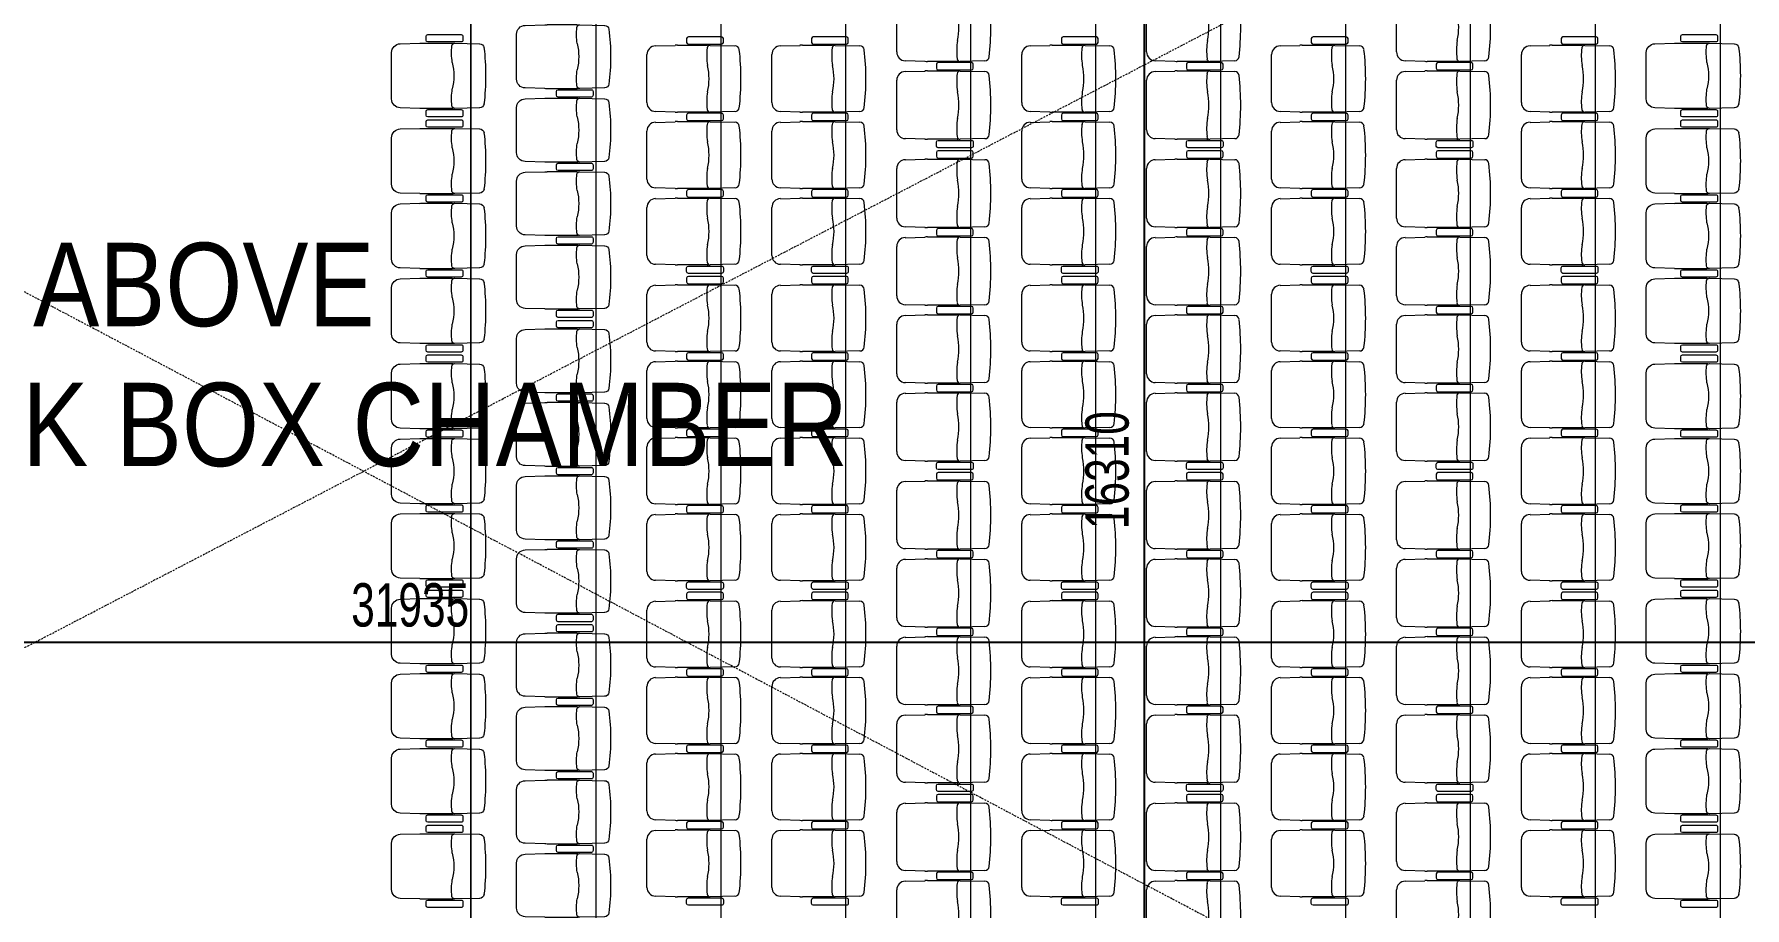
# Model space of a CAD drawing. Header units: millimetres. Extents: x 12827 to 178996, y -27589 to 73652.
# Drawn here: x 55089 to 66727, y 16754 to 22699 of the extents above; entities that cross this region are included whole.
import ezdxf

# ---------------------------------------------------------------- set-up
doc = ezdxf.new("R2010")
doc.units = ezdxf.units.MM
doc.linetypes.add('Dash dot', pattern=[21, 10, -5, 1, -5])
for name, color, linetype, lineweight in [('A-ANNO-DIMS', 211, 'Continuous', 5), ('A-DETL', 90, 'Continuous', 9), ('G-ANNO-TEXT', 231, 'Continuous', 5), ('P001', 131, 'Continuous', 9), ('P003', 231, 'Continuous', 9), ('P007', 191, 'Continuous', 9), ('P012', 201, 'Continuous', 9), ('P014', 61, 'Continuous', 9), ('P907', 195, 'Continuous', 9), ('SEATING OPTION A PLAN_20181105_dwg _2_', 8, 'Continuous', 9)]:
    doc.layers.add(name, color=color, linetype=linetype, lineweight=lineweight)
doc.styles.add('Arial_2', font='arial.ttf', dxfattribs={"width": 0.7, "height": 295.05988})
doc.styles.add('Swis721 BT_2', font='swiss.ttf', dxfattribs={"width": 0.85, "height": 567.642527})
doc.dimstyles.new('Linear_-_1_5mm_Arial', dxfattribs={"dimscale": 304.8, "dimtxt": 300, "dimasz": 0.656168, "dimexe": 0.656168, "dimexo": 0.0625, "dimgap": 0.328084, "dimtad": 1, "dimdec": 0, "dimzin": 0, "dimdsep": 46, "dimtxsty": 'Arial_2', "dimblk1": 'OBLIQUE', "dimblk2": 'OBLIQUE', "dimsah": 1, "dimcen": 0.09, "dimadec": 0, "dimazin": 0, "dimtfac": 1, "dimtdec": 4, "dimtix": 1, "dimtmove": 0, "dimatfit": 3, "dimfxl": 0.656168, "dimfxlon": 1, "dimtvp": 1, "dimtolj": 1, "dimtzin": 0, "dimarcsym": 2})

# ---------------------------------------------------------------- blocks, each defined once
blk = doc.blocks.new('SEATING OPTION A PLAN_20181105_dwg_Hr_ch_CS-01_500-19088042-Copy of 1_F')
at = {"layer": 'P001', "color": 253}
for p, q in [((-539, 153), (-539, -153)), ((-347, 217), (-481, 213)), ((-129, 218), (-331, 218)), ((60, 213), (-108, 217)), ((-481, -213), (-347, -217)), ((-331, -218), (-129, -218)), ((-108, -217), (60, -213))]:
    blk.add_line(p, q, dxfattribs=at)
for centre, radius, start, end in [((-479, 153), 60, 91.7184, 180), ((-331, -332), 550, 90, 91.7184), ((278, 154), 409, 173.5969, 188.9692), ((-129, 178), 40, 71.95, 90), ((-109, 197), 20, 88.7726, 173.5969), ((60, 183), 30, 7.0549, 88.7726), ((-1423, 0), 1524, 352.9451, 7.0549), ((-526, 0), 410, 347.3196, 12.6804), ((278, -154), 409, 171.0308, 186.4031), ((-479, -153), 60, 180, 268.2816), ((-331, 333), 550, 268.2816, 270), ((-109, -197), 20, 186.4031, 271.2274), ((-129, -177), 40, 270, 288.05), ((60, -183), 30, 271.2274, 352.9451)]:
    blk.add_arc(centre, radius, start, end, dxfattribs=at)
blk = doc.blocks.new('SEATING OPTION A PLAN_20181105_dwg_Hr_ch_CS-01_hiji-19088041-Copy of 1_F')
at = {"layer": 'P003', "color": 253}
for p, q in [((-268, 13), (-268, -13)), ((-30, 25), (-256, 25)), ((-18, -13), (-18, 13)), ((-256, -25), (-30, -25))]:
    blk.add_line(p, q, dxfattribs=at)
for centre, start, end in [((-256, 13), 90, 180), ((-30, 13), 360, 90), ((-256, -13), 180, 270), ((-30, -13), 270, 0)]:
    blk.add_arc(centre, 12, start, end, dxfattribs=at)
blk = doc.blocks.new('SEATING OPTION A PLAN_20181105_dwg_B$3A57D8191-19088043-Copy of 1_F')
at = {"layer": 'P001', "color": 253}
for p, q in [((-503, 158), (-503, -158)), ((-311, 222), (-445, 218)), ((-93, 223), (-295, 223)), ((96, 218), (-72, 222)), ((-445, -218), (-311, -222)), ((-295, -222), (-93, -222)), ((-72, -222), (96, -218))]:
    blk.add_line(p, q, dxfattribs=at)
for centre, radius, start, end in [((-443, 158), 60, 91.7184, 180), ((-295, -327), 550, 90, 91.7184), ((352, 157), 447, 173.8758, 188.5782), ((-93, 183), 40, 71.95, 90), ((-73, 202), 20, 88.7726, 173.5969), ((96, 188), 30, 7.0549, 88.7726), ((-1469, 0), 1606, 353.1282, 6.8718), ((-490, 0), 410, 347.3196, 12.6804), ((352, -157), 447, 171.4218, 186.1242), ((-443, -158), 60, 180, 268.2816), ((-295, 328), 550, 268.2816, 270), ((-73, -202), 20, 186.4031, 271.2274), ((-93, -182), 40, 270, 288.05), ((96, -188), 30, 271.2274, 352.9451)]:
    blk.add_arc(centre, radius, start, end, dxfattribs=at)
blk = doc.blocks.new('SEATING OPTION A PLAN_20181105_dwg_Hr_ch_CS-01_hiji-19088044-Copy of 1_F')
at = {"layer": 'P003', "color": 253}
for p, q in [((-268, 13), (-268, -13)), ((-30, 25), (-256, 25)), ((-18, -13), (-18, 13)), ((-256, -25), (-30, -25))]:
    blk.add_line(p, q, dxfattribs=at)
for centre, start, end in [((-256, 13), 90, 180), ((-30, 13), 360, 90), ((-256, -13), 180, 270), ((-30, -13), 270, 0)]:
    blk.add_arc(centre, 12, start, end, dxfattribs=at)
blk = doc.blocks.new('SEATING OPTION A PLAN_20181105_dwg_B$AE7F12672-19088045-Copy of 1_F')
at = {"layer": 'P014', "color": 253}
for p, q in [((155166, 171874), (155334, 171878)), ((155355, 171878), (155557, 171878)), ((155573, 171878), (155707, 171874)), ((155765, 171814), (155765, 171487)), ((155334, 171424), (155166, 171427)), ((155557, 171423), (155355, 171423)), ((155707, 171428), (155573, 171424))]:
    blk.add_line(p, q, dxfattribs=at)
for centre, radius, start, end in [((156816, 171651), 1691, 173.3021, 186.6979), ((155166, 171844), 30, 91.2274, 172.9451), ((155335, 171858), 20, 6.4031, 91.2274), ((155355, 171838), 40, 90, 108.05), ((154871, 171810), 487, 351.7803, 5.8686), ((155557, 171328), 550, 88.2816, 90), ((155705, 171814), 60, 0, 88.2816), ((155752, 171651), 410, 167.3196, 192.6804), ((154871, 171491), 487, 354.1314, 8.2197), ((155166, 171457), 30, 187.0549, 268.7726), ((155335, 171444), 20, 268.7726, 353.5969), ((155355, 171463), 40, 251.95, 270), ((155557, 171973), 550, 270, 271.7184), ((155705, 171487), 60, 271.7184, 360)]:
    blk.add_arc(centre, radius, start, end, dxfattribs=at)
blk = doc.blocks.new('SEATING OPTION A PLAN_20181105_dwg_B$AA7CF0BD6-19088046-Copy of 1_F')
at = {"layer": 'P012', "color": 253}
for p, q in [((156016, 171779), (156184, 171783)), ((156205, 171783), (156407, 171783)), ((156423, 171783), (156557, 171779)), ((156615, 171719), (156615, 171382)), ((156184, 171319), (156016, 171322)), ((156407, 171318), (156205, 171318)), ((156557, 171323), (156423, 171319))]:
    blk.add_line(p, q, dxfattribs=at)
for centre, radius, start, end in [((156016, 171749), 30, 91.2274, 172.9451), ((156185, 171763), 20, 6.4031, 91.2274), ((156205, 171743), 40, 90, 108.05), ((156407, 171233), 550, 88.2816, 90), ((156555, 171719), 60, 0, 88.2816), ((157752, 171551), 1777, 173.4674, 186.5326), ((155679, 171713), 528, 352.11, 5.6334), ((156602, 171551), 410, 167.3196, 192.6804), ((155679, 171388), 528, 354.3666, 7.89), ((156016, 171352), 30, 187.0549, 268.7726), ((156185, 171339), 20, 268.7726, 353.5969), ((156205, 171358), 40, 251.95, 270), ((156407, 171868), 550, 270, 271.7184), ((156555, 171382), 60, 271.7184, 360)]:
    blk.add_arc(centre, radius, start, end, dxfattribs=at)
blk = doc.blocks.new('SEATING OPTION A PLAN_20181105_dwg_B$680A16E02-19088047-Copy of 1_F')
at = {"layer": 'P001', "color": 253}
for p, q in [((-503, 158), (-503, -158)), ((-311, 222), (-445, 218)), ((-93, 223), (-295, 223)), ((96, 218), (-72, 222)), ((-445, -218), (-311, -222)), ((-295, -222), (-93, -222)), ((-72, -222), (96, -218))]:
    blk.add_line(p, q, dxfattribs=at)
for centre, radius, start, end in [((-443, 158), 60, 91.7184, 180), ((-295, -327), 550, 90, 91.7184), ((352, 157), 447, 173.8758, 188.5782), ((-93, 183), 40, 71.95, 90), ((-73, 202), 20, 88.7726, 173.5969), ((96, 188), 30, 7.0549, 88.7726), ((-1469, 0), 1606, 353.1282, 6.8718), ((-490, 0), 410, 347.3196, 12.6804), ((352, -157), 447, 171.4218, 186.1242), ((-443, -158), 60, 180, 268.2816), ((-295, 328), 550, 268.2816, 270), ((-73, -202), 20, 186.4031, 271.2274), ((-93, -182), 40, 270, 288.05), ((96, -188), 30, 271.2274, 352.9451)]:
    blk.add_arc(centre, radius, start, end, dxfattribs=at)
blk = doc.blocks.new('SEATING OPTION A PLAN_20181105_dwg _2_-19088040-Copy of 1_F')
at = {"layer": 'P007', "color": 253, "flags": 128}
blk.add_lwpolyline([(13623, 20882), (-1132, 20882), (-1132, 36612)], dxfattribs=at)
at = {"layer": 'P907', "color": 253}
for p, q in [((-1132, 36612), (-1132, 20882)), ((-282, 36612), (-282, 20882)), ((568, 36612), (568, 20882)), ((1418, 36612), (1418, 20882)), ((2268, 36612), (2268, 20882)), ((3118, 36612), (3118, 20882)), ((3968, 36612), (3968, 20882)), ((4818, 36612), (4818, 20882)), ((5668, 36612), (5668, 20882)), ((6518, 36612), (6518, 20882)), ((7368, 36612), (7368, 20882))]:
    blk.add_line(p, q, dxfattribs=at)
at = {"rotation": 180}
for name, p in [('SEATING OPTION A PLAN_20181105_dwg_B$AA7CF0BD6-19088046-Copy of 1_F', (158381, 203465)), ('SEATING OPTION A PLAN_20181105_dwg_B$AA7CF0BD6-19088046-Copy of 1_F', (160081, 203465)), ('SEATING OPTION A PLAN_20181105_dwg_B$AA7CF0BD6-19088046-Copy of 1_F', (161781, 203465)), ('SEATING OPTION A PLAN_20181105_dwg_B$AE7F12672-19088045-Copy of 1_F', (155831, 203215)), ('SEATING OPTION A PLAN_20181105_dwg_B$AE7F12672-19088045-Copy of 1_F', (156681, 203215)), ('SEATING OPTION A PLAN_20181105_dwg_B$AE7F12672-19088045-Copy of 1_F', (158381, 203215)), ('SEATING OPTION A PLAN_20181105_dwg_B$AE7F12672-19088045-Copy of 1_F', (160081, 203215)), ('SEATING OPTION A PLAN_20181105_dwg_B$AE7F12672-19088045-Copy of 1_F', (161781, 203215)), ('SEATING OPTION A PLAN_20181105_dwg_B$AA7CF0BD6-19088046-Copy of 1_F', (158381, 202935)), ('SEATING OPTION A PLAN_20181105_dwg_B$AA7CF0BD6-19088046-Copy of 1_F', (160081, 202935)), ('SEATING OPTION A PLAN_20181105_dwg_B$AA7CF0BD6-19088046-Copy of 1_F', (161781, 202935)), ('SEATING OPTION A PLAN_20181105_dwg_B$AE7F12672-19088045-Copy of 1_F', (155831, 202695)), ('SEATING OPTION A PLAN_20181105_dwg_B$AE7F12672-19088045-Copy of 1_F', (156681, 202695)), ('SEATING OPTION A PLAN_20181105_dwg_B$AE7F12672-19088045-Copy of 1_F', (158381, 202695)), ('SEATING OPTION A PLAN_20181105_dwg_B$AE7F12672-19088045-Copy of 1_F', (160081, 202695)), ('SEATING OPTION A PLAN_20181105_dwg_B$AE7F12672-19088045-Copy of 1_F', (161781, 202695)), ('SEATING OPTION A PLAN_20181105_dwg_B$AA7CF0BD6-19088046-Copy of 1_F', (158381, 202335)), ('SEATING OPTION A PLAN_20181105_dwg_B$AA7CF0BD6-19088046-Copy of 1_F', (160081, 202335)), ('SEATING OPTION A PLAN_20181105_dwg_B$AA7CF0BD6-19088046-Copy of 1_F', (161781, 202335)), ('SEATING OPTION A PLAN_20181105_dwg_B$AE7F12672-19088045-Copy of 1_F', (155831, 202175)), ('SEATING OPTION A PLAN_20181105_dwg_B$AE7F12672-19088045-Copy of 1_F', (156681, 202175)), ('SEATING OPTION A PLAN_20181105_dwg_B$AE7F12672-19088045-Copy of 1_F', (158381, 202175)), ('SEATING OPTION A PLAN_20181105_dwg_B$AE7F12672-19088045-Copy of 1_F', (160081, 202175)), ('SEATING OPTION A PLAN_20181105_dwg_B$AE7F12672-19088045-Copy of 1_F', (161781, 202175)), ('SEATING OPTION A PLAN_20181105_dwg_B$AA7CF0BD6-19088046-Copy of 1_F', (158381, 201805)), ('SEATING OPTION A PLAN_20181105_dwg_B$AA7CF0BD6-19088046-Copy of 1_F', (160081, 201805)), ('SEATING OPTION A PLAN_20181105_dwg_B$AA7CF0BD6-19088046-Copy of 1_F', (161781, 201805)), ('SEATING OPTION A PLAN_20181105_dwg_B$AE7F12672-19088045-Copy of 1_F', (155831, 201585)), ('SEATING OPTION A PLAN_20181105_dwg_B$AE7F12672-19088045-Copy of 1_F', (156681, 201585)), ('SEATING OPTION A PLAN_20181105_dwg_B$AE7F12672-19088045-Copy of 1_F', (158381, 201585)), ('SEATING OPTION A PLAN_20181105_dwg_B$AE7F12672-19088045-Copy of 1_F', (160081, 201585)), ('SEATING OPTION A PLAN_20181105_dwg_B$AE7F12672-19088045-Copy of 1_F', (161781, 201585)), ('SEATING OPTION A PLAN_20181105_dwg_B$AA7CF0BD6-19088046-Copy of 1_F', (158381, 201275)), ('SEATING OPTION A PLAN_20181105_dwg_B$AA7CF0BD6-19088046-Copy of 1_F', (160081, 201275)), ('SEATING OPTION A PLAN_20181105_dwg_B$AA7CF0BD6-19088046-Copy of 1_F', (161781, 201275)), ('SEATING OPTION A PLAN_20181105_dwg_B$AE7F12672-19088045-Copy of 1_F', (155831, 201065)), ('SEATING OPTION A PLAN_20181105_dwg_B$AE7F12672-19088045-Copy of 1_F', (156681, 201065)), ('SEATING OPTION A PLAN_20181105_dwg_B$AE7F12672-19088045-Copy of 1_F', (158381, 201065)), ('SEATING OPTION A PLAN_20181105_dwg_B$AE7F12672-19088045-Copy of 1_F', (160081, 201065)), ('SEATING OPTION A PLAN_20181105_dwg_B$AE7F12672-19088045-Copy of 1_F', (161781, 201065)), ('SEATING OPTION A PLAN_20181105_dwg_B$AA7CF0BD6-19088046-Copy of 1_F', (158381, 200745)), ('SEATING OPTION A PLAN_20181105_dwg_B$AA7CF0BD6-19088046-Copy of 1_F', (160081, 200745)), ('SEATING OPTION A PLAN_20181105_dwg_B$AA7CF0BD6-19088046-Copy of 1_F', (161781, 200745)), ('SEATING OPTION A PLAN_20181105_dwg_B$AE7F12672-19088045-Copy of 1_F', (155831, 200545)), ('SEATING OPTION A PLAN_20181105_dwg_B$AE7F12672-19088045-Copy of 1_F', (156681, 200545)), ('SEATING OPTION A PLAN_20181105_dwg_B$AE7F12672-19088045-Copy of 1_F', (158381, 200545)), ('SEATING OPTION A PLAN_20181105_dwg_B$AE7F12672-19088045-Copy of 1_F', (160081, 200545)), ('SEATING OPTION A PLAN_20181105_dwg_B$AE7F12672-19088045-Copy of 1_F', (161781, 200545)), ('SEATING OPTION A PLAN_20181105_dwg_B$AA7CF0BD6-19088046-Copy of 1_F', (158381, 200145)), ('SEATING OPTION A PLAN_20181105_dwg_B$AA7CF0BD6-19088046-Copy of 1_F', (160081, 200145)), ('SEATING OPTION A PLAN_20181105_dwg_B$AA7CF0BD6-19088046-Copy of 1_F', (161781, 200145)), ('SEATING OPTION A PLAN_20181105_dwg_B$AE7F12672-19088045-Copy of 1_F', (155831, 200025)), ('SEATING OPTION A PLAN_20181105_dwg_B$AE7F12672-19088045-Copy of 1_F', (156681, 200025)), ('SEATING OPTION A PLAN_20181105_dwg_B$AE7F12672-19088045-Copy of 1_F', (158381, 200025)), ('SEATING OPTION A PLAN_20181105_dwg_B$AE7F12672-19088045-Copy of 1_F', (160081, 200025)), ('SEATING OPTION A PLAN_20181105_dwg_B$AE7F12672-19088045-Copy of 1_F', (161781, 200025)), ('SEATING OPTION A PLAN_20181105_dwg_B$AA7CF0BD6-19088046-Copy of 1_F', (158381, 199615)), ('SEATING OPTION A PLAN_20181105_dwg_B$AA7CF0BD6-19088046-Copy of 1_F', (160081, 199615)), ('SEATING OPTION A PLAN_20181105_dwg_B$AA7CF0BD6-19088046-Copy of 1_F', (161781, 199615)), ('SEATING OPTION A PLAN_20181105_dwg_B$AE7F12672-19088045-Copy of 1_F', (155831, 199435)), ('SEATING OPTION A PLAN_20181105_dwg_B$AE7F12672-19088045-Copy of 1_F', (156681, 199435)), ('SEATING OPTION A PLAN_20181105_dwg_B$AE7F12672-19088045-Copy of 1_F', (158381, 199435)), ('SEATING OPTION A PLAN_20181105_dwg_B$AE7F12672-19088045-Copy of 1_F', (160081, 199435)), ('SEATING OPTION A PLAN_20181105_dwg_B$AE7F12672-19088045-Copy of 1_F', (161781, 199435)), ('SEATING OPTION A PLAN_20181105_dwg_B$AA7CF0BD6-19088046-Copy of 1_F', (158381, 199085)), ('SEATING OPTION A PLAN_20181105_dwg_B$AA7CF0BD6-19088046-Copy of 1_F', (160081, 199085)), ('SEATING OPTION A PLAN_20181105_dwg_B$AA7CF0BD6-19088046-Copy of 1_F', (161781, 199085)), ('SEATING OPTION A PLAN_20181105_dwg_B$AE7F12672-19088045-Copy of 1_F', (155831, 198915)), ('SEATING OPTION A PLAN_20181105_dwg_B$AE7F12672-19088045-Copy of 1_F', (156681, 198915)), ('SEATING OPTION A PLAN_20181105_dwg_B$AE7F12672-19088045-Copy of 1_F', (158381, 198915)), ('SEATING OPTION A PLAN_20181105_dwg_B$AE7F12672-19088045-Copy of 1_F', (160081, 198915)), ('SEATING OPTION A PLAN_20181105_dwg_B$AE7F12672-19088045-Copy of 1_F', (161781, 198915)), ('SEATING OPTION A PLAN_20181105_dwg_B$AA7CF0BD6-19088046-Copy of 1_F', (158381, 198555)), ('SEATING OPTION A PLAN_20181105_dwg_B$AA7CF0BD6-19088046-Copy of 1_F', (160081, 198555)), ('SEATING OPTION A PLAN_20181105_dwg_B$AA7CF0BD6-19088046-Copy of 1_F', (161781, 198555)), ('SEATING OPTION A PLAN_20181105_dwg_B$AE7F12672-19088045-Copy of 1_F', (155831, 198395)), ('SEATING OPTION A PLAN_20181105_dwg_B$AE7F12672-19088045-Copy of 1_F', (156681, 198395)), ('SEATING OPTION A PLAN_20181105_dwg_B$AE7F12672-19088045-Copy of 1_F', (158381, 198395)), ('SEATING OPTION A PLAN_20181105_dwg_B$AE7F12672-19088045-Copy of 1_F', (160081, 198395)), ('SEATING OPTION A PLAN_20181105_dwg_B$AE7F12672-19088045-Copy of 1_F', (161781, 198395)), ('SEATING OPTION A PLAN_20181105_dwg_B$AA7CF0BD6-19088046-Copy of 1_F', (158381, 197955)), ('SEATING OPTION A PLAN_20181105_dwg_B$AA7CF0BD6-19088046-Copy of 1_F', (160081, 197955)), ('SEATING OPTION A PLAN_20181105_dwg_B$AA7CF0BD6-19088046-Copy of 1_F', (161781, 197955)), ('SEATING OPTION A PLAN_20181105_dwg_B$AE7F12672-19088045-Copy of 1_F', (155831, 197875)), ('SEATING OPTION A PLAN_20181105_dwg_B$AE7F12672-19088045-Copy of 1_F', (156681, 197875)), ('SEATING OPTION A PLAN_20181105_dwg_B$AE7F12672-19088045-Copy of 1_F', (158381, 197875)), ('SEATING OPTION A PLAN_20181105_dwg_B$AE7F12672-19088045-Copy of 1_F', (160081, 197875)), ('SEATING OPTION A PLAN_20181105_dwg_B$AE7F12672-19088045-Copy of 1_F', (161781, 197875)), ('SEATING OPTION A PLAN_20181105_dwg_B$AA7CF0BD6-19088046-Copy of 1_F', (158381, 197425)), ('SEATING OPTION A PLAN_20181105_dwg_B$AA7CF0BD6-19088046-Copy of 1_F', (160081, 197425)), ('SEATING OPTION A PLAN_20181105_dwg_B$AA7CF0BD6-19088046-Copy of 1_F', (161781, 197425))]:
    blk.add_blockref(name, p, dxfattribs=at)
at = {"extrusion": (0, 0, -1), "zscale": -1, "rotation": 180}
for name, p in [('SEATING OPTION A PLAN_20181105_dwg_Hr_ch_CS-01_500-19088042-Copy of 1_F', (282, 31714)), ('SEATING OPTION A PLAN_20181105_dwg_B$680A16E02-19088047-Copy of 1_F', (1168, 31584)), ('SEATING OPTION A PLAN_20181105_dwg_Hr_ch_CS-01_hiji-19088041-Copy of 1_F', (1168, 31839)), ('SEATING OPTION A PLAN_20181105_dwg_B$3A57D8191-19088043-Copy of 1_F', (-7368, 31584)), ('SEATING OPTION A PLAN_20181105_dwg_Hr_ch_CS-01_hiji-19088041-Copy of 1_F', (-7368, 31839)), ('SEATING OPTION A PLAN_20181105_dwg_Hr_ch_CS-01_500-19088042-Copy of 1_F', (282, 31214)), ('SEATING OPTION A PLAN_20181105_dwg_Hr_ch_CS-01_hiji-19088041-Copy of 1_F', (282, 31464)), ('SEATING OPTION A PLAN_20181105_dwg_Hr_ch_CS-01_hiji-19088041-Copy of 1_F', (1168, 31329)), ('SEATING OPTION A PLAN_20181105_dwg_Hr_ch_CS-01_hiji-19088041-Copy of 1_F', (-7368, 31329)), ('SEATING OPTION A PLAN_20181105_dwg_B$680A16E02-19088047-Copy of 1_F', (1168, 31004)), ('SEATING OPTION A PLAN_20181105_dwg_Hr_ch_CS-01_hiji-19088041-Copy of 1_F', (1168, 31259)), ('SEATING OPTION A PLAN_20181105_dwg_B$3A57D8191-19088043-Copy of 1_F', (-7368, 31004)), ('SEATING OPTION A PLAN_20181105_dwg_Hr_ch_CS-01_hiji-19088041-Copy of 1_F', (-7368, 31259)), ('SEATING OPTION A PLAN_20181105_dwg_Hr_ch_CS-01_hiji-19088041-Copy of 1_F', (-2304, 31119)), ('SEATING OPTION A PLAN_20181105_dwg_Hr_ch_CS-01_hiji-19088041-Copy of 1_F', (-4004, 31119)), ('SEATING OPTION A PLAN_20181105_dwg_Hr_ch_CS-01_hiji-19088041-Copy of 1_F', (-5704, 31119)), ('SEATING OPTION A PLAN_20181105_dwg_Hr_ch_CS-01_hiji-19088041-Copy of 1_F', (282, 30964)), ('SEATING OPTION A PLAN_20181105_dwg_Hr_ch_CS-01_500-19088042-Copy of 1_F', (282, 30714)), ('SEATING OPTION A PLAN_20181105_dwg_Hr_ch_CS-01_hiji-19088041-Copy of 1_F', (1168, 30749)), ('SEATING OPTION A PLAN_20181105_dwg_Hr_ch_CS-01_hiji-19088041-Copy of 1_F', (-7368, 30749)), ('SEATING OPTION A PLAN_20181105_dwg_B$680A16E02-19088047-Copy of 1_F', (1168, 30494)), ('SEATING OPTION A PLAN_20181105_dwg_B$3A57D8191-19088043-Copy of 1_F', (-7368, 30494)), ('SEATING OPTION A PLAN_20181105_dwg_Hr_ch_CS-01_500-19088042-Copy of 1_F', (282, 30214)), ('SEATING OPTION A PLAN_20181105_dwg_Hr_ch_CS-01_hiji-19088041-Copy of 1_F', (282, 30464)), ('SEATING OPTION A PLAN_20181105_dwg_Hr_ch_CS-01_hiji-19088041-Copy of 1_F', (1168, 30239)), ('SEATING OPTION A PLAN_20181105_dwg_Hr_ch_CS-01_hiji-19088041-Copy of 1_F', (-604, 30264)), ('SEATING OPTION A PLAN_20181105_dwg_Hr_ch_CS-01_hiji-19088041-Copy of 1_F', (-1454, 30264)), ('SEATING OPTION A PLAN_20181105_dwg_Hr_ch_CS-01_hiji-19088041-Copy of 1_F', (-3154, 30264)), ('SEATING OPTION A PLAN_20181105_dwg_Hr_ch_CS-01_hiji-19088041-Copy of 1_F', (-4854, 30264)), ('SEATING OPTION A PLAN_20181105_dwg_Hr_ch_CS-01_hiji-19088041-Copy of 1_F', (-6554, 30264)), ('SEATING OPTION A PLAN_20181105_dwg_Hr_ch_CS-01_hiji-19088041-Copy of 1_F', (-7368, 30239)), ('SEATING OPTION A PLAN_20181105_dwg_B$680A16E02-19088047-Copy of 1_F', (1168, 29984)), ('SEATING OPTION A PLAN_20181105_dwg_B$3A57D8191-19088043-Copy of 1_F', (-7368, 29984)), ('SEATING OPTION A PLAN_20181105_dwg_Hr_ch_CS-01_hiji-19088041-Copy of 1_F', (282, 29964)), ('SEATING OPTION A PLAN_20181105_dwg_Hr_ch_CS-01_hiji-19088041-Copy of 1_F', (282, 29894)), ('SEATING OPTION A PLAN_20181105_dwg_Hr_ch_CS-01_500-19088042-Copy of 1_F', (282, 29644)), ('SEATING OPTION A PLAN_20181105_dwg_Hr_ch_CS-01_hiji-19088041-Copy of 1_F', (1168, 29729)), ('SEATING OPTION A PLAN_20181105_dwg_Hr_ch_CS-01_hiji-19088041-Copy of 1_F', (1168, 29659)), ('SEATING OPTION A PLAN_20181105_dwg_Hr_ch_CS-01_hiji-19088041-Copy of 1_F', (-7368, 29729)), ('SEATING OPTION A PLAN_20181105_dwg_Hr_ch_CS-01_hiji-19088041-Copy of 1_F', (-7368, 29659)), ('SEATING OPTION A PLAN_20181105_dwg_B$680A16E02-19088047-Copy of 1_F', (1168, 29404)), ('SEATING OPTION A PLAN_20181105_dwg_B$3A57D8191-19088043-Copy of 1_F', (-7368, 29404)), ('SEATING OPTION A PLAN_20181105_dwg_Hr_ch_CS-01_500-19088042-Copy of 1_F', (282, 29144)), ('SEATING OPTION A PLAN_20181105_dwg_Hr_ch_CS-01_hiji-19088041-Copy of 1_F', (282, 29394)), ('SEATING OPTION A PLAN_20181105_dwg_B$680A16E02-19088047-Copy of 1_F', (1168, 28894)), ('SEATING OPTION A PLAN_20181105_dwg_Hr_ch_CS-01_hiji-19088041-Copy of 1_F', (1168, 29149)), ('SEATING OPTION A PLAN_20181105_dwg_B$3A57D8191-19088043-Copy of 1_F', (-7368, 28894)), ('SEATING OPTION A PLAN_20181105_dwg_Hr_ch_CS-01_hiji-19088041-Copy of 1_F', (-7368, 29149)), ('SEATING OPTION A PLAN_20181105_dwg_Hr_ch_CS-01_500-19088042-Copy of 1_F', (282, 28644)), ('SEATING OPTION A PLAN_20181105_dwg_Hr_ch_CS-01_hiji-19088041-Copy of 1_F', (282, 28894)), ('SEATING OPTION A PLAN_20181105_dwg_Hr_ch_CS-01_hiji-19088041-Copy of 1_F', (-2304, 28929)), ('SEATING OPTION A PLAN_20181105_dwg_Hr_ch_CS-01_hiji-19088041-Copy of 1_F', (-4004, 28929)), ('SEATING OPTION A PLAN_20181105_dwg_Hr_ch_CS-01_hiji-19088041-Copy of 1_F', (-5704, 28929)), ('SEATING OPTION A PLAN_20181105_dwg_Hr_ch_CS-01_hiji-19088041-Copy of 1_F', (1168, 28639)), ('SEATING OPTION A PLAN_20181105_dwg_Hr_ch_CS-01_hiji-19088041-Copy of 1_F', (-7368, 28639)), ('SEATING OPTION A PLAN_20181105_dwg_B$680A16E02-19088047-Copy of 1_F', (1168, 28384)), ('SEATING OPTION A PLAN_20181105_dwg_B$3A57D8191-19088043-Copy of 1_F', (-7368, 28384)), ('SEATING OPTION A PLAN_20181105_dwg_Hr_ch_CS-01_hiji-19088041-Copy of 1_F', (282, 28394)), ('SEATING OPTION A PLAN_20181105_dwg_Hr_ch_CS-01_500-19088042-Copy of 1_F', (282, 28144)), ('SEATING OPTION A PLAN_20181105_dwg_Hr_ch_CS-01_hiji-19088041-Copy of 1_F', (1168, 28129)), ('SEATING OPTION A PLAN_20181105_dwg_Hr_ch_CS-01_hiji-19088041-Copy of 1_F', (1168, 28059)), ('SEATING OPTION A PLAN_20181105_dwg_Hr_ch_CS-01_hiji-19088041-Copy of 1_F', (-604, 28114)), ('SEATING OPTION A PLAN_20181105_dwg_Hr_ch_CS-01_hiji-19088041-Copy of 1_F', (-1454, 28114)), ('SEATING OPTION A PLAN_20181105_dwg_Hr_ch_CS-01_hiji-19088041-Copy of 1_F', (-3154, 28114)), ('SEATING OPTION A PLAN_20181105_dwg_Hr_ch_CS-01_hiji-19088041-Copy of 1_F', (-4854, 28114)), ('SEATING OPTION A PLAN_20181105_dwg_Hr_ch_CS-01_hiji-19088041-Copy of 1_F', (-6554, 28114)), ('SEATING OPTION A PLAN_20181105_dwg_Hr_ch_CS-01_hiji-19088041-Copy of 1_F', (-7368, 28129)), ('SEATING OPTION A PLAN_20181105_dwg_Hr_ch_CS-01_hiji-19088041-Copy of 1_F', (-7368, 28059)), ('SEATING OPTION A PLAN_20181105_dwg_B$680A16E02-19088047-Copy of 1_F', (1168, 27804)), ('SEATING OPTION A PLAN_20181105_dwg_B$3A57D8191-19088043-Copy of 1_F', (-7368, 27804)), ('SEATING OPTION A PLAN_20181105_dwg_Hr_ch_CS-01_hiji-19088041-Copy of 1_F', (282, 27894)), ('SEATING OPTION A PLAN_20181105_dwg_Hr_ch_CS-01_hiji-19088041-Copy of 1_F', (282, 27824)), ('SEATING OPTION A PLAN_20181105_dwg_Hr_ch_CS-01_500-19088042-Copy of 1_F', (282, 27574)), ('SEATING OPTION A PLAN_20181105_dwg_B$680A16E02-19088047-Copy of 1_F', (1168, 27294)), ('SEATING OPTION A PLAN_20181105_dwg_Hr_ch_CS-01_hiji-19088041-Copy of 1_F', (1168, 27549)), ('SEATING OPTION A PLAN_20181105_dwg_B$3A57D8191-19088043-Copy of 1_F', (-7368, 27294)), ('SEATING OPTION A PLAN_20181105_dwg_Hr_ch_CS-01_hiji-19088041-Copy of 1_F', (-7368, 27549)), ('SEATING OPTION A PLAN_20181105_dwg_Hr_ch_CS-01_hiji-19088041-Copy of 1_F', (282, 27324)), ('SEATING OPTION A PLAN_20181105_dwg_Hr_ch_CS-01_500-19088042-Copy of 1_F', (282, 27074)), ('SEATING OPTION A PLAN_20181105_dwg_B$680A16E02-19088047-Copy of 1_F', (1168, 26784)), ('SEATING OPTION A PLAN_20181105_dwg_Hr_ch_CS-01_hiji-19088041-Copy of 1_F', (1168, 27039)), ('SEATING OPTION A PLAN_20181105_dwg_B$3A57D8191-19088043-Copy of 1_F', (-7368, 26784)), ('SEATING OPTION A PLAN_20181105_dwg_Hr_ch_CS-01_hiji-19088041-Copy of 1_F', (-7368, 27039)), ('SEATING OPTION A PLAN_20181105_dwg_Hr_ch_CS-01_500-19088042-Copy of 1_F', (282, 26574)), ('SEATING OPTION A PLAN_20181105_dwg_Hr_ch_CS-01_hiji-19088041-Copy of 1_F', (282, 26824)), ('SEATING OPTION A PLAN_20181105_dwg_Hr_ch_CS-01_hiji-19088041-Copy of 1_F', (-2304, 26739)), ('SEATING OPTION A PLAN_20181105_dwg_Hr_ch_CS-01_hiji-19088041-Copy of 1_F', (-4004, 26739)), ('SEATING OPTION A PLAN_20181105_dwg_Hr_ch_CS-01_hiji-19088041-Copy of 1_F', (-5704, 26739)), ('SEATING OPTION A PLAN_20181105_dwg_Hr_ch_CS-01_hiji-19088041-Copy of 1_F', (1168, 26529)), ('SEATING OPTION A PLAN_20181105_dwg_Hr_ch_CS-01_hiji-19088041-Copy of 1_F', (-7368, 26529)), ('SEATING OPTION A PLAN_20181105_dwg_B$680A16E02-19088047-Copy of 1_F', (1168, 26204)), ('SEATING OPTION A PLAN_20181105_dwg_Hr_ch_CS-01_hiji-19088041-Copy of 1_F', (1168, 26459)), ('SEATING OPTION A PLAN_20181105_dwg_B$3A57D8191-19088043-Copy of 1_F', (-7368, 26204)), ('SEATING OPTION A PLAN_20181105_dwg_Hr_ch_CS-01_hiji-19088041-Copy of 1_F', (-7368, 26459)), ('SEATING OPTION A PLAN_20181105_dwg_Hr_ch_CS-01_hiji-19088041-Copy of 1_F', (282, 26324)), ('SEATING OPTION A PLAN_20181105_dwg_Hr_ch_CS-01_500-19088042-Copy of 1_F', (282, 26074)), ('SEATING OPTION A PLAN_20181105_dwg_Hr_ch_CS-01_hiji-19088041-Copy of 1_F', (1168, 25949)), ('SEATING OPTION A PLAN_20181105_dwg_Hr_ch_CS-01_hiji-19088041-Copy of 1_F', (-604, 25964)), ('SEATING OPTION A PLAN_20181105_dwg_Hr_ch_CS-01_hiji-19088041-Copy of 1_F', (-1454, 25964)), ('SEATING OPTION A PLAN_20181105_dwg_Hr_ch_CS-01_hiji-19088041-Copy of 1_F', (-3154, 25964)), ('SEATING OPTION A PLAN_20181105_dwg_Hr_ch_CS-01_hiji-19088041-Copy of 1_F', (-4854, 25964)), ('SEATING OPTION A PLAN_20181105_dwg_Hr_ch_CS-01_hiji-19088041-Copy of 1_F', (-6554, 25964)), ('SEATING OPTION A PLAN_20181105_dwg_Hr_ch_CS-01_hiji-19088041-Copy of 1_F', (-7368, 25949))]:
    blk.add_blockref(name, p, dxfattribs=at)
for p in [(604, 31824), (1454, 31824), (3154, 31824), (4854, 31824), (6554, 31824), (2304, 31649), (4004, 31649), (5704, 31649), (604, 31304), (1454, 31304), (3154, 31304), (4854, 31304), (6554, 31304), (2304, 31049), (4004, 31049), (5704, 31049), (604, 30784), (1454, 30784), (3154, 30784), (4854, 30784), (6554, 30784), (2304, 30519), (4004, 30519), (5704, 30519), (604, 30194), (1454, 30194), (3154, 30194), (4854, 30194), (6554, 30194), (2304, 29989), (4004, 29989), (5704, 29989), (604, 29674), (1454, 29674), (3154, 29674), (4854, 29674), (6554, 29674), (2304, 29459), (4004, 29459), (5704, 29459), (604, 29154), (1454, 29154), (3154, 29154), (4854, 29154), (6554, 29154), (2304, 28859), (4004, 28859), (5704, 28859), (604, 28634), (1454, 28634), (3154, 28634), (4854, 28634), (6554, 28634), (2304, 28329), (4004, 28329), (5704, 28329), (604, 28044), (1454, 28044), (3154, 28044), (4854, 28044), (6554, 28044), (2304, 27799), (4004, 27799), (5704, 27799), (604, 27524), (1454, 27524), (3154, 27524), (4854, 27524), (6554, 27524), (2304, 27269), (4004, 27269), (5704, 27269), (604, 27004), (1454, 27004), (3154, 27004), (4854, 27004), (6554, 27004), (2304, 26669), (4004, 26669), (5704, 26669), (604, 26484), (1454, 26484), (3154, 26484), (4854, 26484), (6554, 26484), (2304, 26139), (4004, 26139), (5704, 26139)]:
    blk.add_blockref('SEATING OPTION A PLAN_20181105_dwg_Hr_ch_CS-01_hiji-19088044-Copy of 1_F', p)
blk = doc.blocks.new('_Oblique')
at = {"color": 0, "linetype": 'ByBlock', "lineweight": -2}
blk.add_line((-0.5, -0.5), (0.5, 0.5), dxfattribs=at)
blk = doc.blocks.new('DIMBLOCK77-Copy of 1_F')
at = {"layer": 'A-ANNO-DIMS', "color": 0, "lineweight": -2, "transparency": 16777216}
for p, q in [((62821, 27887), (62440, 27887)), ((62640, 27887), (62640, 11577)), ((62821, 11577), (62440, 11577))]:
    blk.add_line(p, q, dxfattribs=at)
at = {"layer": 'Defpoints', "color": 0, "transparency": 16777216}
for p in [(62840, 27887), (62640, 11577), (62840, 11577)]:
    blk.add_point(p, dxfattribs=at)
at = {"layer": 'A-ANNO-DIMS', "color": 0, "lineweight": -2, "transparency": 16777216, "xscale": 200, "yscale": 200, "zscale": 200}
for p, rotation in [((62640, 27887), 90), ((62640, 11577), 270)]:
    blk.add_blockref('_Oblique', p, dxfattribs=dict(at, rotation=rotation))
at = {"layer": 'A-ANNO-DIMS', "color": 0, "transparency": 16777216, "insert": (62390, 19732), "char_height": 295.1, "width": 941.54, "attachment_point": 5, "rotation": 90, "style": 'Arial_2'}
blk.add_mtext('\\A1;16310', dxfattribs=at)
blk = doc.blocks.new('DIMBLOCK89-Copy of 1_F')
at = {"layer": 'A-ANNO-DIMS', "color": 0, "lineweight": -2, "transparency": 16777216}
for p, q in [((41679, 18743), (41679, 18362)), ((73614, 18743), (73614, 18362)), ((41679, 18562), (73614, 18562))]:
    blk.add_line(p, q, dxfattribs=at)
at = {"layer": 'Defpoints', "color": 0, "transparency": 16777216}
for p in [(41679, 18762), (73614, 18762), (73614, 18562)]:
    blk.add_point(p, dxfattribs=at)
at = {"layer": 'A-ANNO-DIMS', "color": 0, "lineweight": -2, "transparency": 16777216, "xscale": 200, "yscale": 200, "zscale": 200, "rotation": 180}
blk.add_blockref('_Oblique', (41679, 18562), dxfattribs=at)
at = {"layer": 'A-ANNO-DIMS', "color": 0, "lineweight": -2, "transparency": 16777216, "xscale": 200, "yscale": 200, "zscale": 200}
blk.add_blockref('_Oblique', (73614, 18562), dxfattribs=at)
at = {"layer": 'A-ANNO-DIMS', "color": 0, "transparency": 16777216, "insert": (57647, 18813), "char_height": 295.1, "width": 941.54, "attachment_point": 5, "style": 'Arial_2'}
blk.add_mtext('\\A1;31935', dxfattribs=at)

msp = doc.modelspace()

# ---------------------------------------------------------------- linework, layer by layer
at = {"layer": 'A-DETL', "linetype": 'Dash dot'}
for p, q in [((72814.29296, 11532.4854), (41814.29296, 27932.48545)), ((41766.36231, 11621.79435), (72814.29296, 27786.04181))]:
    msp.add_line(p, q, dxfattribs=at)

# ---------------------------------------------------------------- block references
at = {"layer": 'SEATING OPTION A PLAN_20181105_dwg _2_', "color": 253}
msp.add_blockref('SEATING OPTION A PLAN_20181105_dwg _2_-19088040-Copy of 1_F', (59191.5567, -9168.19575), dxfattribs=at)

# ---------------------------------------------------------------- texts
at = {"layer": 'G-ANNO-TEXT', "color": 7, "insert": (53247.16911, 21279.36388), "char_height": 567.642527, "width": 8582.4, "attachment_point": 1, "line_spacing_factor": 1.00667, "style": 'Swis721 BT_2'}
msp.add_mtext('VOID ABOVE\\PBLACK BOX CHAMBER', dxfattribs=at)

# ---------------------------------------------------------------- dimensions: what is measured, and where the dimension line sits
at = {"layer": 'A-ANNO-DIMS'}
dim = msp.add_linear_dim(base=(62640.38401, 11577.48541), p1=(62840.38401, 27887.48546), p2=(62840.38401, 11577.48541), angle=90, dimstyle='Linear_-_1_5mm_Arial', override={"dimpost": '<>', "dimfxl": 16310.00005}, dxfattribs=at)
dim.commit()
dim.dimension.update_dxf_attribs({"geometry": 'DIMBLOCK77-Copy of 1_F', "text_midpoint": (62389.63377, 19732.48544)})
dim = msp.add_linear_dim(base=(73614.29296, 18561.89595), p1=(41679.42736, 18761.89595), p2=(73614.29296, 18761.89595), dimstyle='Linear_-_1_5mm_Arial', override={"dimpost": '<>', "dimfxl": 31934.865603}, dxfattribs=at)
dim.commit()
dim.dimension.update_dxf_attribs({"geometry": 'DIMBLOCK89-Copy of 1_F', "text_midpoint": (57646.86016, 18812.64618)})

doc.saveas('drawing.dxf')
